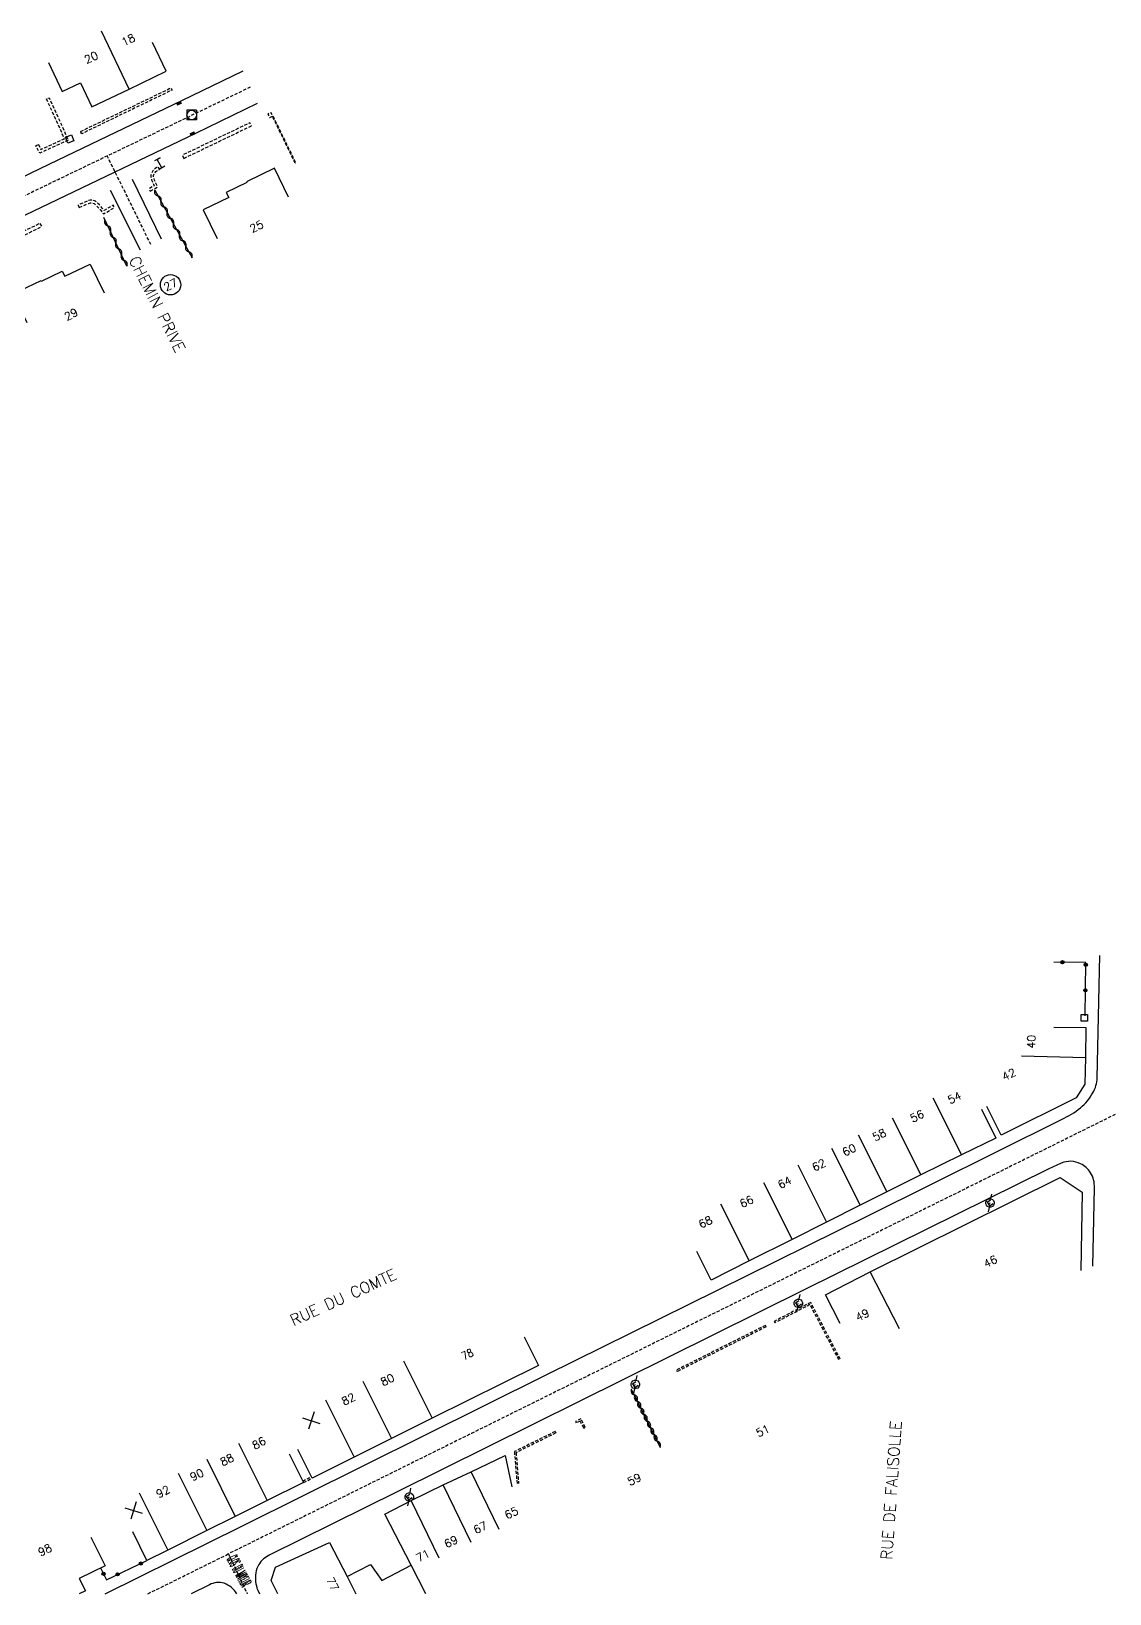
# Model space of a CAD drawing. Header units: millimetres. Extents: x 168000 to 169000, y 125999 to 127001.
# Drawn here: x 168546.5 to 168714.9, y 126000 to 126244.1 of the extents above; entities that cross this region are included whole.
import ezdxf
from ezdxf.enums import TextEntityAlignment as Align

# ---------------------------------------------------------------- set-up
doc = ezdxf.new("R2010")
doc.units = ezdxf.units.MM
doc.linetypes.add('DASHED', pattern=[0.75, 0.5, -0.25])
doc.layers.get('0').update_dxf_attribs({"linetype": 'CONTINUOUS'})
for name, color, linetype in [('W0001', 6, 'DASHED'), ('W0008', 7, 'CONTINUOUS'), ('W0100', 7, 'CONTINUOUS'), ('W0112', 1, 'DASHED'), ('W0310', 3, 'CONTINUOUS'), ('W0322', 7, 'CONTINUOUS'), ('W0400', 7, 'CONTINUOUS'), ('W0420', 7, 'CONTINUOUS'), ('W0471', 7, 'CONTINUOUS'), ('W0989', 7, 'CONTINUOUS'), ('W0991', 7, 'CONTINUOUS'), ('W1102', 7, 'CONTINUOUS'), ('W1474', 7, 'CONTINUOUS')]:
    doc.layers.add(name, color=color, linetype=linetype)
doc.styles.get("Standard").update_dxf_attribs({"font": 'romans.shx', "width": 0.85})

# ---------------------------------------------------------------- blocks, each defined once
blk = doc.blocks.new('t322o')
at = {"color": 0, "linetype": 'Continuous'}
for radius in [0.25, 0.15]:
    blk.add_circle((0, 0), radius, dxfattribs=at)
blk = doc.blocks.new('t991o')
at = {"color": 0, "linetype": 'Continuous'}
for p, q in [((-1, 1), (1, -1)), ((-1, -1), (1, 1))]:
    blk.add_line(p, q, dxfattribs=at)
blk = doc.blocks.new('t310o')
at = {"color": 0, "linetype": 'Continuous'}
for centre, start, end in [((-0.5, 0.38), 216.8699, 323.1304), ((0.5, -0.37), 36.8699, 143.1303)]:
    blk.add_arc(centre, 0.625, start, end, dxfattribs=at)
blk = doc.blocks.new('t112o')
at = {"color": 0, "linetype": 'Continuous'}
for p, q in [((-0.5, 0.5), (0.5, 0.5)), ((-0.5, -0.5), (-0.5, 0.5)), ((0.5, 0.5), (0.5, -0.5)), ((0.5, -0.5), (-0.5, -0.5))]:
    blk.add_line(p, q, dxfattribs=at)
blk = doc.blocks.new('T471')
for p, q in [((-0.333334, 0.333334), (-0.333334, -0.333334)), ((-0.333334, 0.333334), (0.333334, 0.333334)), ((-0.333334, 0), (0, 0)), ((0.500001, 0.500001), (1.000002, 1.000002)), ((-0.500001, -0.500001), (-1.000002, -1.000002)), ((-0.333334, -0.333334), (0.333334, -0.333334))]:
    blk.add_line(p, q)
blk.add_ellipse((0, 0), major_axis=(0.471405, 0.471405), ratio=1, start_param=5.4977871438, end_param=11.780972451)
blk = doc.blocks.new('T1474')
at = {"color": 0, "linetype": 'Continuous', "flags": 128}
for points in [[(-0.75, -0.5), (-0.75, 0.5)], [(-0.75, 0), (0.75, 0)], [(0.75, 0), (0.75, -0.5), (0.75, 0.5)]]:
    blk.add_lwpolyline(points, dxfattribs=at)
blk = doc.blocks.new('T400')
for p, q in [((-0.15, 0.3), (0.15, 0.3)), ((-0.15, -0.25), (-0.15, 0.3)), ((-0.15, 0.15), (0.15, 0.15)), ((-0.15, 0), (0.15, 0)), ((0.15, 0.3), (0.15, -0.25)), ((-0.15, -0.15), (0.15, -0.15)), ((-0.15, -0.25), (-0.15, -0.3)), ((-0.15, -0.3), (0.15, -0.3)), ((0.15, -0.3), (0.15, -0.25))]:
    blk.add_line(p, q)
blk = doc.blocks.new('T420')
for p, q in [((0.75, 0.75), (-0.75, 0.75)), ((-0.75, 0.75), (-0.75, -0.75)), ((0.75, 0.75), (0.75, -0.75)), ((0.75, -0.75), (-0.75, -0.75))]:
    blk.add_line(p, q)
blk.add_ellipse((0, 0), major_axis=(-0.53, 0.53), ratio=1, start_param=3.926991, end_param=10.210176)

msp = doc.modelspace()

# ---------------------------------------------------------------- linework, layer by layer
at = {"layer": 'W0001', "flags": 128}
for points in [[(168580.68, 126235.4), (168550.66, 126220.94), (168522.3, 126207.31), (168495.42, 126194.38), (168478.09, 126186.02), (168472.71, 126183.73), (168454.4, 126179.88)], [(168565.16, 126210.81), (168558.35, 126224.65)], [(168812.53, 126122.85), (168743.4, 126088.62), (168706.33, 126070.21), (168660.47, 126047.46), (168615.25, 126025.06), (168577.28, 126006.23), (168580.21, 126000)], [(168564.71, 126000), (168577.28, 126006.23)]]:
    msp.add_lwpolyline(points, dxfattribs=at)
at = {"layer": 'W0008', "flags": 128}
for points in [[(168524.46, 126211.4), (168549.4, 126223.43), (168570, 126233.33), (168579.59, 126237.97)], [(168581.77, 126232.83), (168572.11, 126228.18), (168548.03, 126216.58), (168527.56, 126206.79)], [(168566.83, 126211.63), (168562.31, 126220.98)], [(168558.83, 126219.3), (168563.49, 126209.99)]]:
    msp.add_lwpolyline(points, dxfattribs=at)
for points in [[(168558.02, 126000), (168579.38, 126010.57), (168626.9, 126034.18), (168653.64, 126047.41), (168677, 126059.01), (168707.39, 126074.11, 0.0595), (168710.33, 126075.93, 0.0931), (168712.26, 126078.26, 0.1193), (168712.96, 126080.6), (168713.37, 126099.75)], [(168712.26, 126051.17), (168712.52, 126063.43, 0.1412), (168711.91, 126065.78, 0.1454), (168710.34, 126067.19, 0.2171), (168707.34, 126067.29), (168705.27, 126066.32), (168667.31, 126047.52), (168603.6, 126015.94), (168583.74, 126006.08, 0.1414), (168582.01, 126004.55, 0.1596), (168581.52, 126001.89, 0.0831), (168581.86, 126000.58), (168582.13, 126000)], [(168578.58, 126000, 0.168631), (168576.61, 126001.65, 0.1846), (168574.3, 126001.4), (168571.47, 126000)]]:
    msp.add_lwpolyline(points, format="xyb", dxfattribs=at)
at = {"layer": 'W0100', "flags": 128}
for points in [[(168549.15, 126239.23), (168551.3, 126234.71), (168554.16, 126236.07), (168555.93, 126232.34), (168561.76, 126235.1), (168567.55, 126237.88), (168565.39, 126242.39)], [(168586.67, 126218.24), (168584.49, 126222.74), (168580.12, 126220.62), (168580.16, 126220.53), (168576.92, 126218.96), (168577.31, 126218.18), (168573.34, 126216.24), (168575.53, 126211.75)], [(168545.82, 126198.59), (168543.65, 126203.1), (168548.02, 126205.2), (168548.08, 126205.11), (168551.33, 126206.67), (168551.74, 126205.85), (168555.67, 126207.76), (168557.85, 126203.26)], [(168706.18, 126088.54), (168711.18, 126088.45), (168711.11, 126083.81), (168711.01, 126079.63), (168709.64, 126077.47), (168697.93, 126071.63), (168695.69, 126076.11)], [(168694.86, 126075.69), (168697.1, 126071.21), (168691.76, 126068.57), (168685.38, 126065.43), (168680.11, 126062.78), (168675.91, 126060.69), (168670.67, 126058.07), (168665.32, 126055.34), (168658.58, 126052), (168652.64, 126048.99), (168650.4, 126053.47)], [(168672.8, 126042.25), (168670.51, 126046.69), (168677.49, 126050.29), (168707.17, 126065.05), (168710.59, 126062.76), (168710.39, 126050.49)], [(168623.48, 126040.14), (168625.7, 126035.66), (168609.09, 126027.42), (168602.72, 126024.25), (168596.9, 126021.35), (168590.34, 126018.08), (168588.12, 126022.55)], [(168586.78, 126021.85), (168589, 126017.37), (168583.32, 126014.56), (168578.35, 126012.09), (168573.89, 126009.87), (168567.81, 126006.83), (168564.55, 126005.19), (168562.33, 126009.67)], [(168584.98, 126000), (168583.95, 126002.06), (168584.64, 126004.17), (168593.05, 126008.03), (168595.8, 126002.7), (168599.47, 126004.59), (168601.22, 126002.09), (168605.81, 126004.45), (168601.69, 126012.45), (168605.79, 126014.56), (168610.83, 126017.01), (168615.17, 126019.05), (168620.51, 126021.58), (168621.54, 126016.69)], [(168555.78, 126008.86), (168558, 126004.38), (168553.98, 126002.4), (168554.93, 126000.48), (168553.96, 126000)]]:
    msp.add_lwpolyline(points, dxfattribs=at)
at = {"layer": 'W0112'}
for p, q in [((168668.2, 126045.53), (168662.48, 126042.54)), ((168668.09, 126045.19), (168662.6, 126042.32)), ((168672.61, 126036.55), (168668.09, 126045.19)), ((168672.83, 126036.66), (168668.2, 126045.53)), ((168661.14, 126041.93), (168647.22, 126034.94)), ((168661.25, 126041.71), (168647.33, 126034.71)), ((168661.25, 126041.71), (168661.14, 126041.93)), ((168662.48, 126042.54), (168662.6, 126042.32)), ((168647.22, 126034.94), (168647.33, 126034.71)), ((168632.31, 126027.33), (168631.48, 126026.91)), ((168631.48, 126026.91), (168631.6, 126026.68)), ((168632.2, 126026.99), (168631.6, 126026.68)), ((168632.77, 126025.88), (168632.2, 126026.99)), ((168632.99, 126026), (168632.31, 126027.33)), ((168628.28, 126025.34), (168621.93, 126022.21)), ((168628.4, 126025.12), (168622.19, 126022.06)), ((168628.28, 126025.34), (168628.4, 126025.12)), ((168632.77, 126025.88), (168632.99, 126026)), ((168621.93, 126022.21), (168622.34, 126017.22)), ((168622.19, 126022.06), (168622.59, 126017.24)), ((168588.89, 126017.6), (168590.23, 126018.3)), ((168589, 126017.37), (168590.34, 126018.08))]:
    msp.add_line(p, q, dxfattribs=at)
at = {"layer": 'W0112', "flags": 128}
for points in [[(168554.19, 126228.48), (168568.31, 126235.3), (168568.47, 126234.95), (168554.36, 126228.13)], [(168547.56, 126226.47), (168548, 126225.68), (168551.67, 126227.35), (168548.85, 126233.57), (168549.26, 126233.75), (168552.26, 126227.13), (168547.81, 126225.11), (168547.18, 126226.25)], [(168570.31, 126224.28), (168580.87, 126229.36), (168580.63, 126229.84), (168570.08, 126224.77)], [(168583.72, 126230.65), (168584.2, 126230.91), (168583.9, 126231.44), (168583.43, 126231.17)], [(168565.06, 126219.17), (168566.22, 126219.82), (168565.95, 126220.4), (168565.85, 126220.63), (168565.75, 126220.88), (168565.68, 126221.08), (168565.62, 126221.26), (168565.59, 126221.4), (168565.59, 126221.58), (168565.64, 126221.76), (168565.71, 126221.93), (168565.81, 126222.08), (168565.92, 126222.21), (168566.09, 126222.35), (168566.27, 126222.46), (168566.51, 126222.55), (168566.36, 126222.94), (168566.09, 126222.84), (168565.85, 126222.7), (168565.63, 126222.51), (168565.47, 126222.33), (168565.34, 126222.12), (168565.24, 126221.89), (168565.18, 126221.64), (168565.17, 126221.37), (168565.21, 126221.15), (168565.28, 126220.94), (168565.37, 126220.73), (168565.46, 126220.48), (168565.56, 126220.23), (168565.68, 126219.99), (168564.86, 126219.53)], [(168553.98, 126216.62), (168555.4, 126217.24), (168555.56, 126217.29), (168555.73, 126217.32), (168555.9, 126217.31), (168556.06, 126217.29), (168556.3, 126217.2), (168556.47, 126217.08), (168556.62, 126216.94), (168556.79, 126216.78), (168556.94, 126216.61), (168557.1, 126216.44), (168557.24, 126216.27), (168557.38, 126216.08), (168557.74, 126215.59), (168559.46, 126216.59), (168559.26, 126216.95), (168557.85, 126216.13), (168557.71, 126216.33), (168557.56, 126216.52), (168557.41, 126216.71), (168557.25, 126216.89), (168557.08, 126217.07), (168556.9, 126217.24), (168556.72, 126217.4), (168556.49, 126217.57), (168556.17, 126217.69), (168555.93, 126217.72), (168555.7, 126217.73), (168555.48, 126217.7), (168555.26, 126217.63), (168553.81, 126216.99)], [(168538.04, 126208.76), (168548.13, 126213.62), (168547.88, 126214.13), (168537.79, 126209.27)]]:
    msp.add_lwpolyline(points, close=True, dxfattribs=at)
msp.add_lwpolyline([(168584.2, 126230.91), (168587.8, 126223.56), (168587.71, 126223.52), (168584.13, 126230.87)], dxfattribs=at)
at = {"layer": 'W0310'}
msp.add_line((168644.75, 126022.8), (168640.33, 126031.77), dxfattribs=at)
at = {"layer": 'W0310', "flags": 128}
for points in [[(168565.77, 126219.29), (168571.61, 126208.72)], [(168561.43, 126207.42), (168557.81, 126215.04)]]:
    msp.add_lwpolyline(points, dxfattribs=at)
at = {"layer": 'W0322', "flags": 128}
for points in [[(168711.05, 126090.28), (168711.16, 126098.62), (168706.16, 126098.69)], [(168557.3, 126004.04), (168558.21, 126002.2), (168564.55, 126005.19)]]:
    msp.add_lwpolyline(points, dxfattribs=at)
at = {"layer": 'W1102'}
for p, q in [((168701.11, 126084.05), (168711.11, 126083.81)), ((168687.28, 126077.51), (168691.76, 126068.57)), ((168680.91, 126074.38), (168685.38, 126065.43)), ((168675.63, 126071.73), (168680.11, 126062.78)), ((168671.44, 126069.64), (168675.91, 126060.69)), ((168666.2, 126067.01), (168670.67, 126058.07)), ((168660.85, 126064.28), (168665.32, 126055.34)), ((168654.11, 126060.94), (168658.58, 126052)), ((168682.07, 126041.4), (168677.49, 126050.29)), ((168604.63, 126036.38), (168609.09, 126027.42)), ((168598.27, 126033.21), (168602.72, 126024.25)), ((168592.45, 126030.31), (168596.9, 126021.35)), ((168578.86, 126023.51), (168583.32, 126014.56)), ((168573.89, 126021.04), (168578.35, 126012.09)), ((168569.43, 126018.82), (168573.89, 126009.87)), ((168615.19, 126008.02), (168610.83, 126017.01)), ((168619.53, 126010.06), (168615.17, 126019.05)), ((168563.35, 126015.78), (168567.81, 126006.83)), ((168610.16, 126005.56), (168605.79, 126014.56)), ((168595.8, 126002.7), (168597.18, 126000)), ((168608.1, 126000), (168605.81, 126004.45))]:
    msp.add_line(p, q, dxfattribs=at)
at = {"layer": 'W1102', "flags": 128}
msp.add_lwpolyline([(168561.76, 126235.1), (168557.47, 126244.14)], dxfattribs=at)
at = {"layer": 'W1102'}
msp.add_circle((168568.24, 126204.53), 1.59, dxfattribs=at)

# ---------------------------------------------------------------- block references
at = {"layer": 'W0112', "rotation": 292.1341661548411}
msp.add_blockref('t112o', (168552.48, 126227.31), dxfattribs=at)
at = {"layer": 'W0112'}
msp.add_blockref('t112o', (168710.95, 126089.99), dxfattribs=at)
at = {"layer": 'W0310'}
for p, rotation in [((168566.25, 126218.41), 298.9145385664413), ((168567.22, 126216.66), 298.9145385664413), ((168558.43, 126213.74), 115.3915050092948), ((168568.19, 126214.91), 298.9145385664413), ((168559.28, 126211.93), 115.3915050092948), ((168569.16, 126213.16), 298.9145385664413), ((168570.12, 126211.41), 298.9145385664413), ((168560.14, 126210.13), 115.3915050092948), ((168571.09, 126209.66), 298.9145385664413), ((168561, 126208.32), 115.3915050092948), ((168640.66, 126031.09), 116.2883054507835), ((168641.17, 126030.05), 116.2883054507835), ((168641.68, 126029.01), 116.2883054507835), ((168642.2, 126027.98), 116.2883054507835), ((168642.71, 126026.94), 116.2883054507835), ((168643.22, 126025.91), 116.2883054507835), ((168643.73, 126024.87), 116.2883054507835), ((168644.24, 126023.84), 116.2883054507835)]:
    msp.add_blockref('t310o', p, dxfattribs=dict(at, rotation=rotation))
at = {"layer": 'W0322'}
for p, rotation in [((168707.51, 126098.67), 179.2035603165168), ((168711.16, 126098.28), 89.20357088958552), ((168711.1, 126094.28), 89.20357088958552), ((168563.59, 126004.73), 25.25705381471857), ((168559.97, 126003.03), 25.25705381471857)]:
    msp.add_blockref('t322o', p, dxfattribs=dict(at, rotation=rotation))
msp.add_blockref('t322o', (168557.76, 126003.12), dxfattribs=at)
at = {"layer": 'W0400'}
for p, rotation in [((168569.55, 126232.88), 295.6693685219821), ((168571.67, 126228.14), 115.7173198921793)]:
    msp.add_blockref('T400', p, dxfattribs=dict(at, rotation=rotation))
at = {"layer": 'W0420'}
msp.add_blockref('T420', (168571.55, 126231.04), dxfattribs=at)
at = {"layer": 'W0471', "rotation": 33.85910000000406}
for p in [(168696.21, 126061.07), (168666.28, 126045.37), (168640.82, 126032.7), (168605.51, 126015.12)]:
    msp.add_blockref('T471', p, dxfattribs=at)
at = {"layer": 'W0991'}
for p, rotation in [((168590.21, 126027.06), 297.0041915384983), ((168562.46, 126013.01), 298.309369741919)]:
    msp.add_blockref('t991o', p, dxfattribs=dict(at, rotation=rotation))
at = {"layer": 'W1474', "rotation": 118.7418913446458}
msp.add_blockref('T1474', (168566.52, 126223.45), dxfattribs=at)

# ---------------------------------------------------------------- texts
at = {"layer": 'W0989'}
for s, rotation, p in [('CHEMIN PRIVE', 296.7694, (168566.15, 126201.49)), ('RUE DU COMTE', 24.514, (168595.21, 126046.32)), ('RUE DE FALISOLLE', 86, (168680.77, 126016.15))]:
    msp.add_text(s, height=1.75, rotation=rotation, dxfattribs=at).set_placement(p, align=Align.MIDDLE)
at = {"layer": 'W0989', "width": 0.2}
msp.add_text('CLOS DU MAYEUR', height=1.75, rotation=298.095, dxfattribs=at).set_placement((168578.95, 126003.6), align=Align.MIDDLE)
at = {"layer": 'W0991'}
for s, rotation, p in [('18', 25.5864, (168561.63, 126242.8)), ('20', 25.3991, (168555.84, 126240.04)), ('25', 25.5215, (168581.67, 126213.64)), ('27', 26.1029, (168568.24, 126204.53)), ('29', 27.469, (168552.7, 126199.91)), ('40', 89.1751, (168702.65, 126086.25)), ('42', 26.5089, (168699.16, 126081.14)), ('54', 26.3399, (168690.66, 126077.51)), ('56', 26.1913, (168684.81, 126074.63)), ('58', 26.6758, (168678.92, 126071.7)), ('60', 26.4946, (168674.21, 126069.34)), ('62', 26.5874, (168669.48, 126066.98)), ('64', 27.0552, (168664.13, 126064.27)), ('66', 26.35, (168658.18, 126061.28)), ('68', 26.8276, (168651.77, 126058.08)), ('46', 26.4465, (168696.26, 126051.91)), ('49', 27.2575, (168676.28, 126043.55)), ('80', 26.4832, (168602.11, 126033.44)), ('82', 26.4756, (168596.02, 126030.41)), ('86', 28.5748, (168582.04, 126023.54)), ('51', 25.787, (168660.73, 126025.47)), ('88', 26.4903, (168577.05, 126020.93)), ('90', 26.4139, (168572.34, 126018.59)), ('59', 25.9615, (168640.66, 126017.86)), ('92', 26.5926, (168567.05, 126015.95)), ('65', 25.302, (168621.47, 126012.63)), ('67', 25.1955, (168616.61, 126010.34)), ('98', 26.2461, (168548.62, 126006.85)), ('69', 25.9716, (168612.03, 126008.14)), ('71', 27.2313, (168607.63, 126005.95)), ('77', 296.4729, (168593.54, 126001.5))]:
    msp.add_text(s, height=1.25, rotation=rotation, dxfattribs=at).set_placement(p, align=Align.MIDDLE)
at = {"layer": 'W0991', "width": 0.85}
msp.add_text('78', height=1.25, rotation=26.3698, dxfattribs=at).set_placement((168614.59, 126037.42), align=Align.MIDDLE)

doc.saveas('drawing.dxf')
